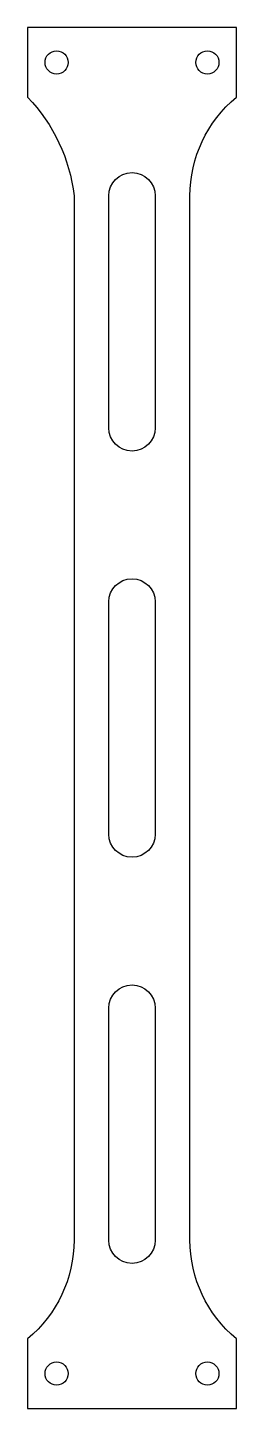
# Model space of a CAD drawing. Header units: millimetres. Extents: x -16 to 3, y -3 to 117.
import ezdxf

# ---------------------------------------------------------------- set-up
doc = ezdxf.new("R2010")
doc.units = ezdxf.units.MM

msp = doc.modelspace()

# ---------------------------------------------------------------- linework, layer by layer
for points in [[(-15.5, 3.5), (-15.5, -2.5), (2.5, -2.5), (2.5, 3.5, -0.223537), (-1.5, 12), (-1.5, 102, -0.223537), (2.5, 110.5), (2.5, 116.5), (-15.5, 116.5), (-15.5, 110.5, -0.166095), (-11.5, 102), (-11.5, 12, -0.223537)], [(-8.5, 102, -1), (-4.5, 102), (-4.5, 82, -1), (-8.5, 82)], [(-4.5, 47, -1), (-8.5, 47), (-8.5, 67, -1), (-4.5, 67)], [(-4.5, 12, -1), (-8.5, 12), (-8.5, 32, -1), (-4.5, 32)]]:
    msp.add_lwpolyline(points, format="xyb", close=True)
for centre in [(-13, 113.5), (0, 113.5), (-13, 0.5), (0, 0.5)]:
    msp.add_circle(centre, 1)

doc.saveas('drawing.dxf')
